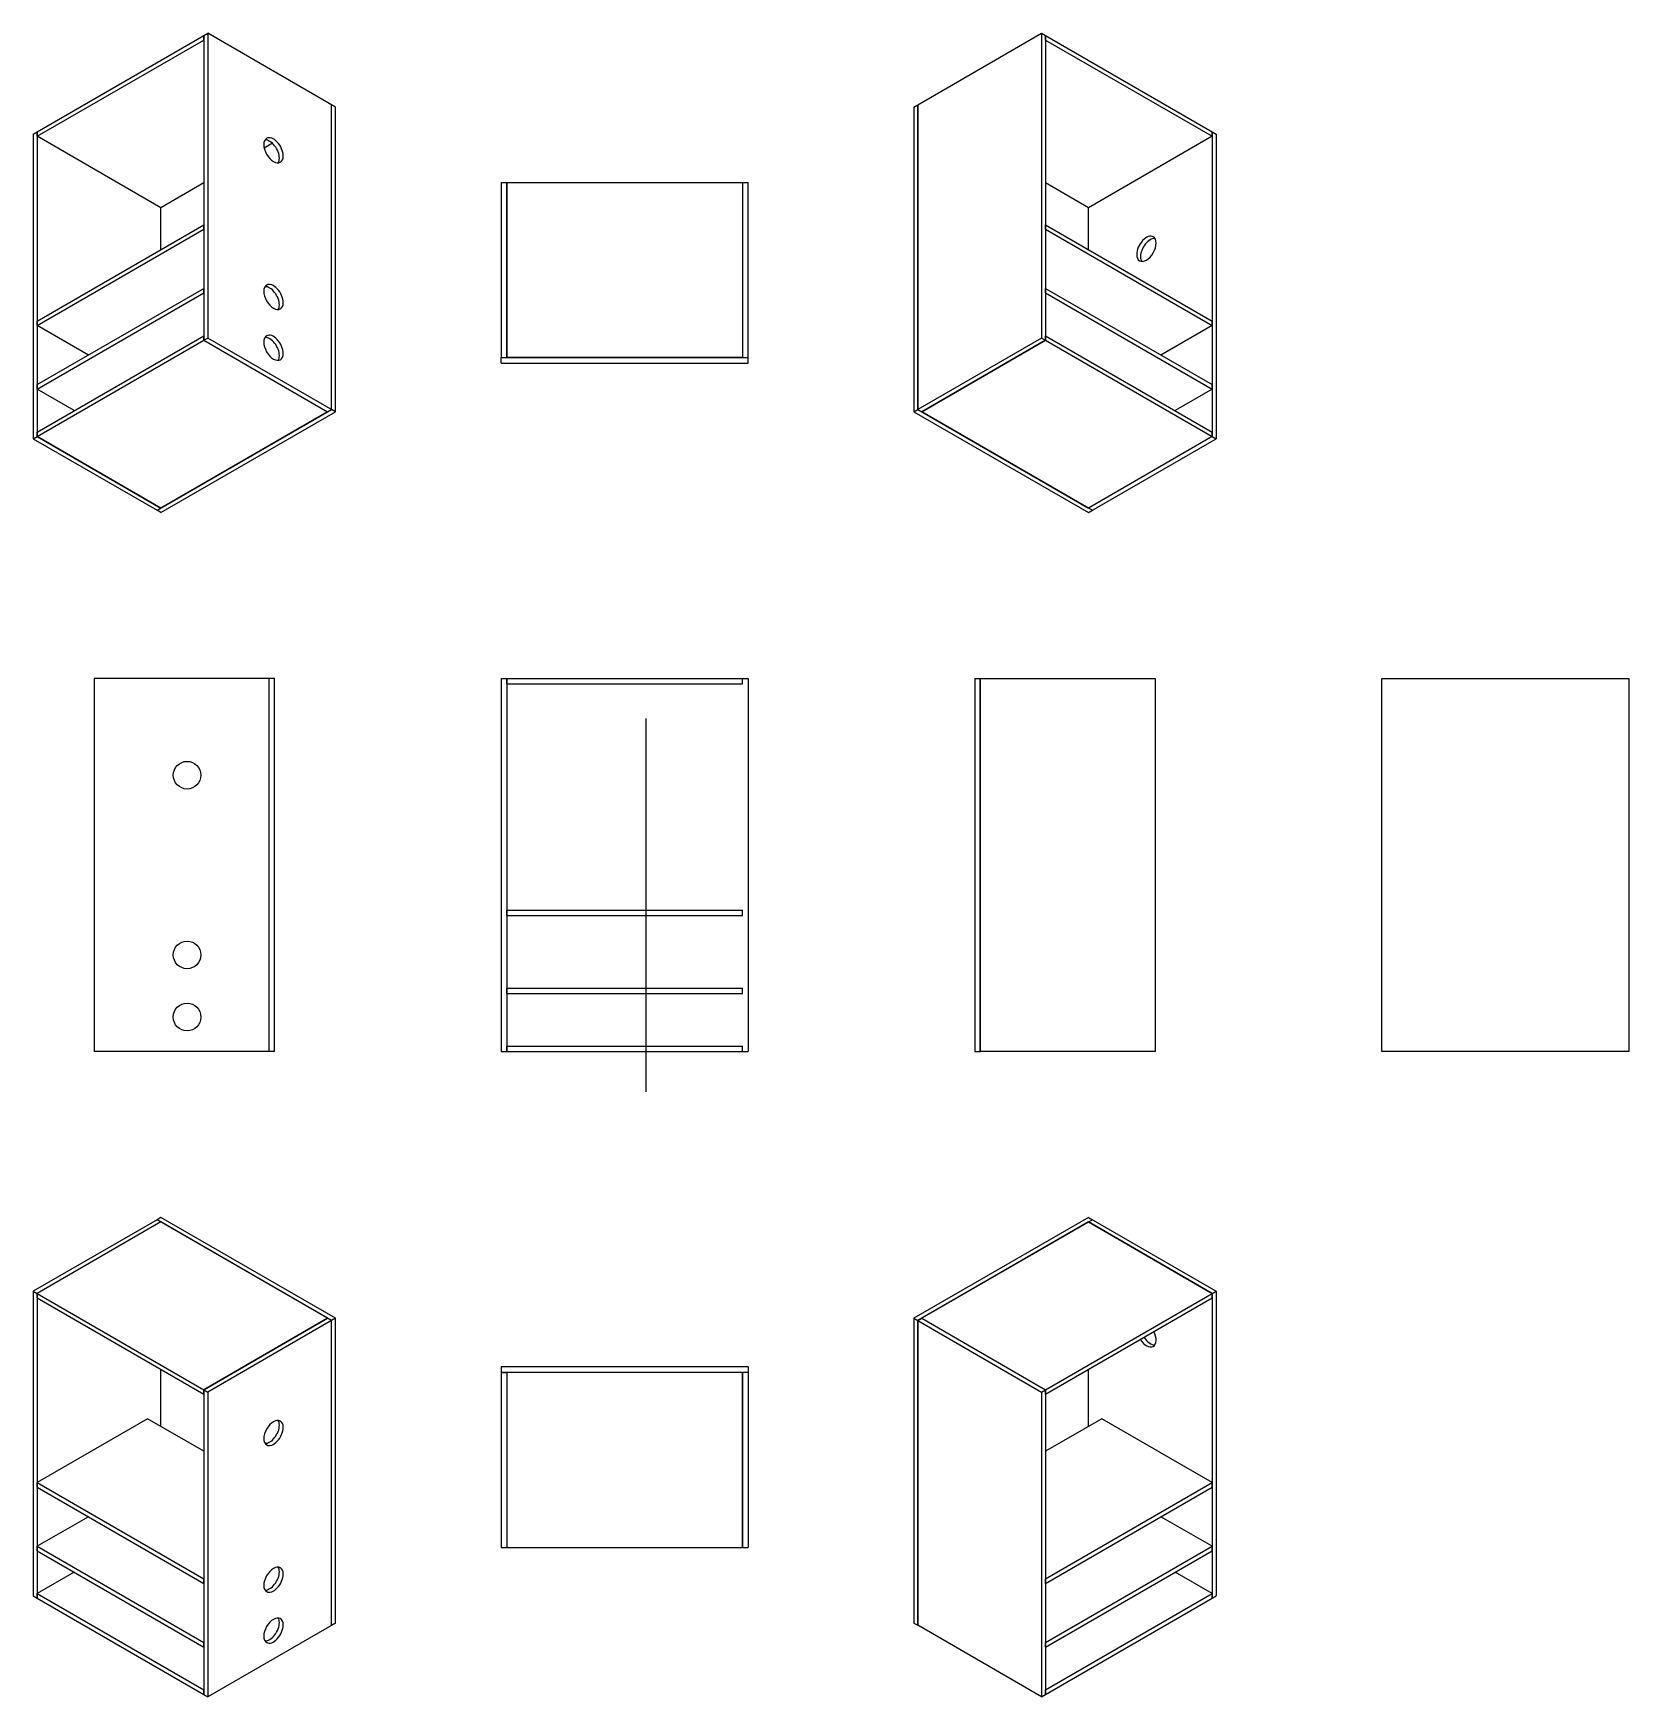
# Model space of a CAD drawing. Header units: millimetres. Extents: x -52 to 93, y -76 to 74.
import ezdxf

# ---------------------------------------------------------------- set-up
doc = ezdxf.new("R2010")
doc.units = ezdxf.units.MM
for name, color, linetype in [('ProjItem', 7, 'CONTINUOUS'), ('ProjItem001', 7, 'CONTINUOUS'), ('ProjItem002', 7, 'CONTINUOUS'), ('ProjItem003', 7, 'CONTINUOUS'), ('ProjItem004', 7, 'CONTINUOUS'), ('ProjItem005', 7, 'CONTINUOUS'), ('ProjItem006', 7, 'CONTINUOUS'), ('ProjItem007', 7, 'CONTINUOUS'), ('ProjItem008', 7, 'CONTINUOUS'), ('View', 7, 'CONTINUOUS')]:
    doc.layers.add(name, color=color, linetype=linetype)

msp = doc.modelspace()

# ---------------------------------------------------------------- linework, layer by layer
at = {"layer": 'ProjItem'}
for p, q in [((-51.21, 65.38), (-36.13, 74.09)), ((-36.13, 74.09), (-35.78, 74.29)), ((-36.13, 74.09), (-36.13, 46.53)), ((-36.13, 73.68), (-36.13, 74.09)), ((-24.23, 67.62), (-35.78, 74.29)), ((-35.78, 74.29), (-35.78, 46.73)), ((-51.21, 64.97), (-36.13, 73.68)), ((-24.23, 67.62), (-24.59, 67.83)), ((-24.59, 40.27), (-24.59, 67.83)), ((-24.23, 40.07), (-24.23, 67.62)), ((-24.23, 40.07), (-24.23, 67.62)), ((-51.56, 65.18), (-51.21, 65.38)), ((-51.56, 65.18), (-51.56, 37.62)), ((-51.21, 65.38), (-51.21, 37.82)), ((-51.21, 64.97), (-51.21, 65.38)), ((-40.02, 58.51), (-51.21, 64.97)), ((-29.93, 64.34), (-30.67, 63.91)), ((-36.13, 60.76), (-40.02, 58.51)), ((-40.02, 54.73), (-40.02, 58.51)), ((-51.21, 48.27), (-36.13, 56.98)), ((-51.21, 47.87), (-36.13, 56.57)), ((-36.13, 56.57), (-36.13, 56.98)), ((-51.21, 42.52), (-36.13, 51.22)), ((-36.13, 50.82), (-36.13, 51.22)), ((-51.21, 42.11), (-36.13, 50.82)), ((-51.21, 47.87), (-51.21, 48.27)), ((-46.58, 45.19), (-51.21, 47.87)), ((-51.21, 38.23), (-36.13, 46.94)), ((-36.13, 46.53), (-36.13, 46.94)), ((-36.13, 46.53), (-35.78, 46.73)), ((-24.23, 40.07), (-35.78, 46.73)), ((-51.21, 37.82), (-36.13, 46.53)), ((-36.13, 46.53), (-24.94, 40.07)), ((-36.13, 46.53), (-24.94, 40.07)), ((-51.21, 42.11), (-51.21, 42.52)), ((-47.85, 40.17), (-51.21, 42.11)), ((-40.37, 31.16), (-24.59, 40.27)), ((-40.37, 31.16), (-24.94, 40.07)), ((-40.02, 30.95), (-24.23, 40.07)), ((-40.02, 30.95), (-24.23, 40.07)), ((-24.94, 40.07), (-40.02, 31.36)), ((-24.23, 40.07), (-24.59, 40.27)), ((-51.56, 37.62), (-51.21, 37.82)), ((-51.56, 37.62), (-40.37, 31.16)), ((-51.21, 37.82), (-51.21, 38.23)), ((-51.21, 37.82), (-40.02, 31.36)), ((-40.02, 31.36), (-51.21, 37.82)), ((-40.37, 31.16), (-40.02, 31.36)), ((-40.02, 30.95), (-40.37, 31.16)), ((-40.02, 30.95), (-40.37, 31.16))]:
    msp.add_line(p, q, dxfattribs=at)
for centre, start_param, end_param in [((-29.83, 63.71), 3.141593, 0), ((-29.83, 63.71), 0.785398, 3.141593), ((-30.18, 63.51), 0.785398, 2.854836), ((-29.83, 63.71), 0, 0.785398), ((-30.18, 63.51), 0.286757, 0.785398), ((-29.83, 50.44), 3.141593, 0), ((-30.18, 50.24), 0.785398, 2.854836), ((-29.83, 50.44), 0.785398, 3.141593), ((-30.18, 50.24), 0.286757, 0.785398), ((-29.83, 50.44), 0, 0.785398), ((-29.83, 45.85), 3.141593, 0), ((-30.18, 45.65), 0.785398, 2.854836), ((-29.83, 45.85), 0.785398, 3.141593), ((-30.18, 45.65), 0.286757, 0.785398), ((-29.83, 45.85), 0, 0.785398)]:
    msp.add_ellipse(centre, major_axis=(0.62, -1.08), ratio=0.57735, start_param=start_param, end_param=end_param, dxfattribs=at)
at = {"layer": 'ProjItem001'}
for p, q in [((-29.74, 15.95), (-46.06, 15.95)), ((-46.06, 15.95), (-46.06, -17.8)), ((-29.74, 15.95), (-30.24, 15.95)), ((-30.24, -17.8), (-30.24, 15.95)), ((-29.74, -17.8), (-29.74, 15.95)), ((-29.74, -17.8), (-29.74, 15.95)), ((-29.74, -17.8), (-46.06, -17.8)), ((-29.74, -17.8), (-30.24, -17.8))]:
    msp.add_line(p, q, dxfattribs=at)
for centre in [(-37.65, 7.2), (-37.65, -9.05), (-37.65, -14.67)]:
    msp.add_circle(centre, 1.25, dxfattribs=at)
at = {"layer": 'ProjItem002'}
for p, q in [((-40.37, -33), (-51.56, -39.46)), ((-40.02, -32.8), (-40.37, -33)), ((-40.02, -32.8), (-40.37, -33)), ((-24.59, -42.11), (-40.37, -33)), ((-24.94, -41.91), (-40.37, -33)), ((-40.37, -33), (-40.02, -33.2)), ((-24.23, -41.91), (-40.02, -32.8)), ((-24.23, -41.91), (-40.02, -32.8)), ((-40.02, -33.2), (-51.21, -39.66)), ((-40.02, -33.2), (-51.21, -39.66)), ((-24.94, -41.91), (-40.02, -33.2)), ((-51.56, -39.46), (-51.21, -39.66)), ((-51.56, -39.46), (-51.56, -67.02)), ((-51.21, -39.66), (-51.21, -67.22)), ((-51.21, -40.07), (-51.21, -39.66)), ((-51.21, -39.66), (-36.13, -48.37)), ((-51.21, -40.07), (-36.13, -48.78)), ((-24.94, -41.91), (-36.13, -48.37)), ((-36.13, -48.37), (-24.94, -41.91)), ((-24.23, -41.91), (-35.78, -48.58)), ((-24.23, -41.91), (-24.59, -42.11)), ((-24.59, -69.67), (-24.59, -42.11)), ((-24.23, -69.47), (-24.23, -41.91)), ((-24.23, -69.47), (-24.23, -41.91)), ((-40.02, -51.7), (-40.02, -46.53)), ((-36.13, -48.37), (-35.78, -48.58)), ((-36.13, -48.37), (-36.13, -75.93)), ((-36.13, -48.78), (-36.13, -48.37)), ((-35.78, -48.58), (-35.78, -76.13)), ((-41.22, -51), (-51.21, -56.77)), ((-36.13, -53.94), (-41.22, -51)), ((-51.21, -57.18), (-51.21, -56.77)), ((-51.21, -56.77), (-36.13, -65.48)), ((-51.21, -57.18), (-36.13, -65.88)), ((-46.58, -59.85), (-51.21, -62.53)), ((-51.21, -62.94), (-51.21, -62.53)), ((-51.21, -62.53), (-36.13, -71.23)), ((-51.21, -62.94), (-36.13, -71.64)), ((-47.85, -64.87), (-51.21, -66.81)), ((-36.13, -65.88), (-36.13, -65.48)), ((-51.56, -67.02), (-51.21, -67.22)), ((-51.21, -67.22), (-51.21, -66.81)), ((-51.21, -66.81), (-36.13, -75.52)), ((-51.21, -67.22), (-36.13, -75.93)), ((-24.23, -69.47), (-35.78, -76.13)), ((-24.23, -69.47), (-24.59, -69.67)), ((-36.13, -71.64), (-36.13, -71.23)), ((-36.13, -75.93), (-36.13, -75.52)), ((-36.13, -75.93), (-35.78, -76.13))]:
    msp.add_line(p, q, dxfattribs=at)
for centre, start_param, end_param in [((-29.83, -52.28), 3.141593, 0), ((-30.18, -52.08), 0.286757, 2.356194), ((-29.83, -52.28), 0, 2.356194), ((-30.18, -52.08), 2.356194, 2.854836), ((-29.83, -52.28), 2.356194, 3.141593), ((-29.83, -65.55), 3.141593, 0), ((-30.18, -65.35), 2.356194, 2.854836), ((-29.83, -65.55), 2.356194, 3.141593), ((-30.18, -65.35), 0.286757, 2.356194), ((-29.83, -65.55), 0, 2.356194), ((-29.83, -70.15), 3.141593, 0), ((-30.18, -69.94), 2.356194, 2.854836), ((-29.83, -70.15), 2.356194, 3.141593), ((-30.18, -69.94), 0.286757, 2.356194), ((-29.83, -70.15), 0, 2.356194)]:
    msp.add_ellipse(centre, major_axis=(-0.62, -1.08), ratio=0.57735, start_param=start_param, end_param=end_param, dxfattribs=at)
at = {"layer": 'ProjItem003'}
for p, q in [((-9.23, -46.3), (-9.23, -46.8)), ((13.09, -46.3), (-9.23, -46.3)), ((-9.23, -46.3), (-9.23, -46.8)), ((13.09, -46.3), (-9.23, -46.3)), ((13.09, -46.3), (13.09, -46.8)), ((13.09, -46.3), (13.09, -62.63)), ((13.09, -46.8), (-9.23, -46.8)), ((12.59, -46.8), (-9.23, -46.8)), ((-9.23, -46.8), (-8.73, -46.8)), ((-9.23, -46.8), (-9.23, -62.63)), ((-8.73, -46.8), (-8.73, -62.63)), ((-8.73, -46.8), (-8.73, -62.63)), ((12.59, -46.8), (-8.73, -46.8)), ((12.59, -46.8), (12.59, -62.63)), ((12.59, -62.63), (12.59, -46.8)), ((-9.23, -62.63), (-8.73, -62.63)), ((-8.73, -62.63), (12.59, -62.63)), ((12.59, -62.63), (13.09, -62.63))]:
    msp.add_line(p, q, dxfattribs=at)
at = {"layer": 'ProjItem004'}
for p, q in [((43.88, -32.8), (28.09, -41.91)), ((43.88, -32.8), (28.09, -41.91)), ((44.23, -33), (28.45, -42.11)), ((43.88, -32.8), (44.23, -33)), ((43.88, -32.8), (55.42, -39.46)), ((43.88, -33.2), (28.45, -42.11)), ((43.88, -33.2), (28.8, -41.91)), ((43.88, -33.2), (55.07, -39.66)), ((55.07, -39.66), (43.88, -33.2)), ((39.99, -48.37), (55.07, -39.66)), ((39.99, -48.78), (55.07, -40.07)), ((55.07, -39.66), (55.42, -39.46)), ((55.07, -39.66), (55.07, -67.22)), ((55.07, -40.07), (55.07, -39.66)), ((55.42, -39.46), (55.42, -67.02)), ((28.09, -41.91), (28.45, -42.11)), ((28.09, -41.91), (28.09, -69.47)), ((28.09, -41.91), (28.45, -42.11)), ((28.09, -41.91), (28.09, -69.47)), ((28.45, -42.11), (28.8, -41.91)), ((28.45, -42.11), (28.45, -69.67)), ((28.45, -42.11), (28.45, -69.67)), ((28.45, -69.67), (28.45, -42.11)), ((28.45, -42.11), (39.64, -48.58)), ((28.8, -41.91), (39.99, -48.37)), ((28.8, -41.91), (39.99, -48.37)), ((43.88, -51.7), (43.88, -46.53)), ((39.64, -48.58), (39.99, -48.37)), ((39.64, -48.58), (39.64, -76.13)), ((39.99, -48.37), (39.99, -75.93)), ((39.99, -48.78), (39.99, -48.37)), ((45.08, -51), (39.99, -53.94)), ((55.07, -56.77), (45.08, -51)), ((39.99, -65.48), (55.07, -56.77)), ((55.07, -57.18), (55.07, -56.77)), ((39.99, -65.88), (55.07, -57.18)), ((55.07, -62.53), (50.44, -59.85)), ((39.99, -71.23), (55.07, -62.53)), ((39.99, -71.64), (55.07, -62.94)), ((55.07, -62.94), (55.07, -62.53)), ((39.99, -65.88), (39.99, -65.48)), ((55.07, -66.81), (51.71, -64.87)), ((39.99, -75.52), (55.07, -66.81)), ((39.99, -75.93), (55.07, -67.22)), ((55.07, -67.22), (55.07, -66.81)), ((55.07, -67.22), (55.42, -67.02)), ((28.09, -69.47), (28.45, -69.67)), ((28.09, -69.47), (28.45, -69.67)), ((39.64, -76.13), (28.45, -69.67)), ((39.99, -71.64), (39.99, -71.23)), ((39.64, -76.13), (39.99, -75.93)), ((39.99, -75.93), (39.99, -75.52))]:
    msp.add_line(p, q, dxfattribs=at)
for centre, start_param, end_param in [((49.12, -43.37), 0, -4.804443), ((49.12, -43.37), -1.478742, 0), ((49.47, -43.17), -1.478742, -0.286757)]:
    msp.add_ellipse(centre, major_axis=(0.62, -1.08), ratio=0.57735, start_param=start_param, end_param=end_param, dxfattribs=at)
at = {"layer": 'ProjItem005'}
for p, q in [((33.59, 15.95), (34.09, 15.95)), ((33.59, 15.95), (33.59, -17.8)), ((33.59, 15.95), (34.09, 15.95)), ((33.59, 15.95), (33.59, -17.8)), ((34.09, 15.95), (34.09, -17.8)), ((34.09, 15.95), (34.09, -17.8)), ((34.09, -17.8), (34.09, 15.95)), ((34.09, 15.95), (49.92, 15.95)), ((49.92, 15.95), (49.92, -17.8)), ((33.59, -17.8), (34.09, -17.8)), ((33.59, -17.8), (34.09, -17.8)), ((49.92, -17.8), (34.09, -17.8))]:
    msp.add_line(p, q, dxfattribs=at)
at = {"layer": 'ProjItem006'}
for p, q in [((28.45, 67.83), (39.64, 74.29)), ((39.64, 74.29), (39.99, 74.09)), ((39.64, 74.29), (39.64, 46.73)), ((39.99, 74.09), (39.99, 46.53)), ((39.99, 73.68), (39.99, 74.09)), ((39.99, 74.09), (55.07, 65.38)), ((39.99, 73.68), (55.07, 64.97)), ((28.09, 67.62), (28.45, 67.83)), ((28.09, 67.62), (28.45, 67.83)), ((28.45, 67.83), (28.45, 40.27)), ((28.45, 67.83), (28.45, 40.27)), ((28.45, 40.27), (28.45, 67.83)), ((28.09, 67.62), (28.09, 40.07)), ((28.09, 67.62), (28.09, 40.07)), ((55.07, 64.97), (43.88, 58.51)), ((55.07, 65.38), (55.42, 65.18)), ((55.07, 65.38), (55.07, 37.82)), ((55.07, 64.97), (55.07, 65.38)), ((55.42, 65.18), (55.42, 37.62)), ((43.88, 58.51), (39.99, 60.76)), ((43.88, 54.73), (43.88, 58.51)), ((39.99, 56.57), (39.99, 56.98)), ((39.99, 56.98), (55.07, 48.27)), ((39.99, 56.57), (55.07, 47.87)), ((39.99, 50.82), (39.99, 51.22)), ((39.99, 51.22), (55.07, 42.52)), ((39.99, 50.82), (55.07, 42.11)), ((55.07, 47.87), (55.07, 48.27)), ((39.64, 46.73), (28.45, 40.27)), ((39.64, 46.73), (39.99, 46.53)), ((39.99, 46.53), (39.99, 46.94)), ((39.99, 46.94), (55.07, 38.23)), ((55.07, 47.87), (50.44, 45.19)), ((39.99, 46.53), (28.8, 40.07)), ((28.8, 40.07), (39.99, 46.53)), ((39.99, 46.53), (55.07, 37.82)), ((55.07, 42.11), (55.07, 42.52)), ((55.07, 42.11), (51.71, 40.17)), ((28.09, 40.07), (28.45, 40.27)), ((28.09, 40.07), (28.45, 40.27)), ((28.09, 40.07), (43.88, 30.95)), ((28.09, 40.07), (43.88, 30.95)), ((28.45, 40.27), (44.23, 31.16)), ((28.45, 40.27), (43.88, 31.36)), ((28.45, 40.27), (28.8, 40.07)), ((43.88, 31.36), (28.8, 40.07)), ((55.07, 37.82), (43.88, 31.36)), ((55.07, 37.82), (43.88, 31.36)), ((43.88, 30.95), (55.42, 37.62)), ((55.07, 37.82), (55.07, 38.23)), ((55.07, 37.82), (55.42, 37.62)), ((43.88, 30.95), (44.23, 31.16))]:
    msp.add_line(p, q, dxfattribs=at)
for centre, start_param, end_param in [((49.12, 54.8), -3.141593, -0.785398), ((49.12, 54.8), 0, -3.141593), ((49.47, 54.6), -2.854836, -0.785398), ((49.12, 54.8), -0.785398, 0), ((49.47, 54.6), -0.785398, -0.286757)]:
    msp.add_ellipse(centre, major_axis=(-0.62, -1.08), ratio=0.57735, start_param=start_param, end_param=end_param, dxfattribs=at)
at = {"layer": 'ProjItem007'}
for p, q in [((-9.23, 60.78), (-8.73, 60.78)), ((-9.23, 60.78), (-9.23, 44.96)), ((-8.73, 60.78), (-8.73, 44.96)), ((-8.73, 44.96), (-8.73, 60.78)), ((-8.73, 60.78), (12.59, 60.78)), ((12.59, 60.78), (13.09, 60.78)), ((12.59, 60.78), (12.59, 44.96)), ((12.59, 60.78), (12.59, 44.96)), ((13.09, 44.46), (13.09, 60.78)), ((-9.23, 44.46), (-9.23, 44.96)), ((-9.23, 44.96), (13.09, 44.96)), ((-9.23, 44.46), (-9.23, 44.96)), ((-9.23, 44.96), (12.59, 44.96)), ((-9.23, 44.96), (-8.73, 44.96)), ((-9.23, 44.46), (13.09, 44.46)), ((-9.23, 44.46), (13.09, 44.46)), ((12.59, 44.96), (-8.73, 44.96)), ((13.09, 44.46), (13.09, 44.96))]:
    msp.add_line(p, q, dxfattribs=at)
at = {"layer": 'ProjItem008'}
for p, q in [((70.42, -17.8), (70.42, 15.95)), ((70.42, 15.95), (92.75, 15.95)), ((70.42, 15.95), (92.75, 15.95)), ((70.42, -17.8), (70.42, 15.95)), ((92.75, 15.95), (92.75, -17.8)), ((92.75, 15.95), (92.75, -17.8)), ((92.75, -17.8), (70.42, -17.8)), ((92.75, -17.8), (70.42, -17.8))]:
    msp.add_line(p, q, dxfattribs=at)
at = {"layer": 'View'}
for p, q in [((-9.23, 15.95), (-8.73, 15.95)), ((-9.23, 15.95), (-9.23, -17.8)), ((-8.73, 15.95), (-8.73, -17.8)), ((-8.73, 15.45), (-8.73, 15.95)), ((-8.73, 15.95), (12.59, 15.95)), ((-8.73, 15.45), (12.59, 15.45)), ((12.59, 15.95), (13.09, 15.95)), ((12.59, 15.45), (12.59, 15.95)), ((13.09, 15.95), (13.09, -17.8)), ((3.85, 12.32), (3.85, -21.43)), ((-8.73, -5.5), (-8.73, -5)), ((-8.73, -5), (12.59, -5)), ((-8.73, -5.5), (12.59, -5.5)), ((12.59, -5.5), (12.59, -5)), ((-8.73, -12.55), (-8.73, -12.05)), ((-8.73, -12.05), (12.59, -12.05)), ((-8.73, -12.55), (12.59, -12.55)), ((12.59, -12.55), (12.59, -12.05)), ((-9.23, -17.8), (-8.73, -17.8)), ((-8.73, -17.8), (-8.73, -17.3)), ((-8.73, -17.3), (12.59, -17.3)), ((-8.73, -17.8), (12.59, -17.8)), ((12.59, -17.8), (12.59, -17.3)), ((12.59, -17.8), (13.09, -17.8))]:
    msp.add_line(p, q, dxfattribs=at)

doc.saveas('drawing.dxf')
